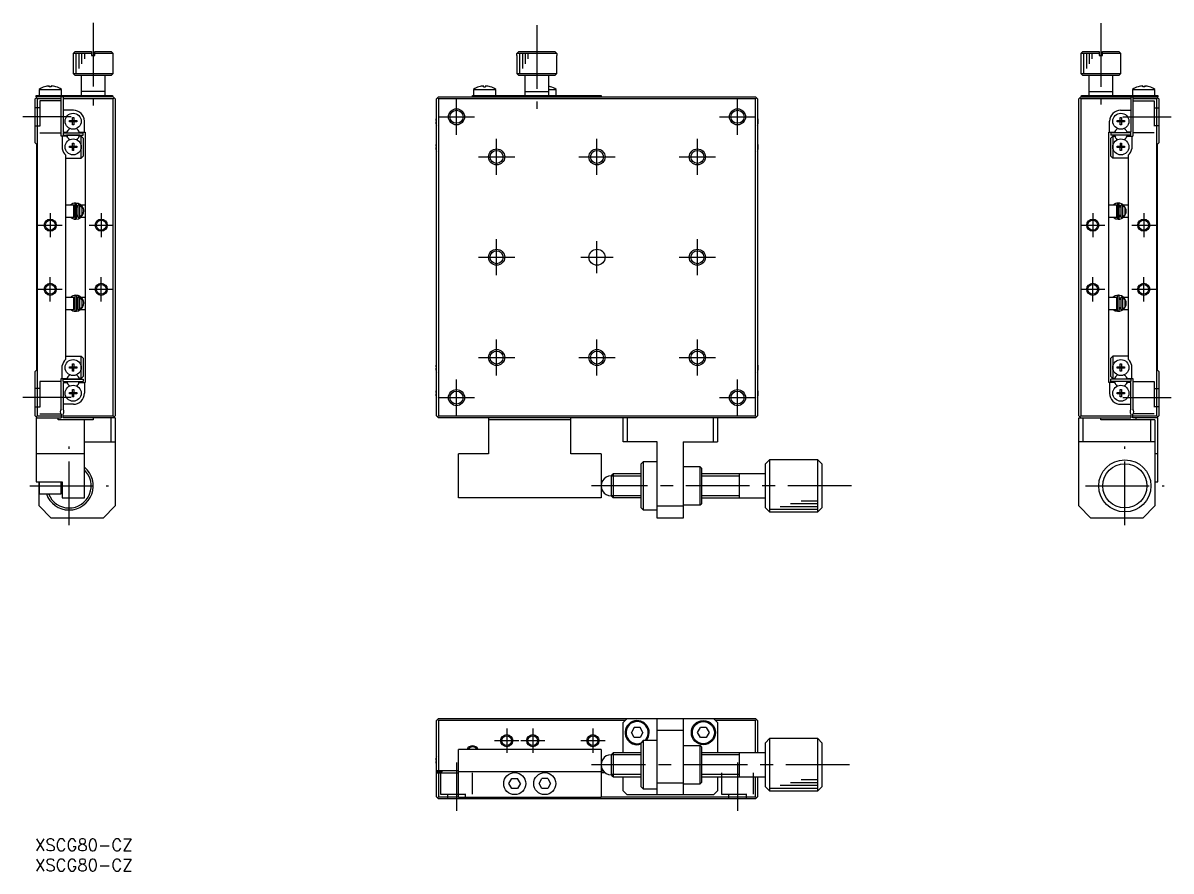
# Model space of a CAD drawing. Extents: x -3 to 283, y -8 to 203.
import ezdxf

# ---------------------------------------------------------------- set-up
doc = ezdxf.new("R2010")
doc.units = 0
doc.header["$LTSCALE"] = 0.5
doc.linetypes.add('CENTER', pattern=[50.8, 31.75, -6.35, 6.35, -6.35])
doc.linetypes.add('DASHED', pattern=[19.05, 12.7, -6.35])
for name, color, linetype in [('MSM_CENTER', 1, 'CENTER'), ('MSM_CONTINUOUS', 7, 'CONTINUOUS'), ('MSM_DASHED', 4, 'DASHED'), ('MSM_NARROW', 5, 'CONTINUOUS'), ('MSM_PART_NUMBER', 7, 'CONTINUOUS')]:
    doc.layers.add(name, color=color, linetype=linetype)
doc.styles.get("Standard").update_dxf_attribs({"font": 'txt.shx', "height": 3, "bigfont": 'bigfont.shx'})

# ---------------------------------------------------------------- blocks, each defined once
blk = doc.blocks.new('*U5')
at = {"layer": 'MSM_PART_NUMBER'}
blk.add_text('XSCG80-CZ', height=3, dxfattribs=at).set_placement((0, -3))
blk = doc.blocks.new('*U6')
at = {"layer": 'MSM_PART_NUMBER'}
blk.add_text('XSCG80-CZ', height=3, dxfattribs=at).set_placement((0, -8))

msp = doc.modelspace()

# ---------------------------------------------------------------- linework, layer by layer
at = {"layer": 'MSM_CENTER'}
for p, q in [((14.5, 203.4), (14.5, 182.86)), ((265.5, 203.35), (265.5, 183.07)), ((125, 202.83), (125, 181.95)), ((105, 175.5), (105, 184.5)), ((175, 175.5), (175, 184.5)), ((9.03, 180), (-3, 180)), ((100.5, 180), (109.5, 180)), ((170.5, 180), (179.5, 180)), ((270.97, 180), (283, 180)), ((115, 165.5), (115, 174.5)), ((140, 165.5), (140, 174.5)), ((165, 165.5), (165, 174.5)), ((110.5, 170), (119.5, 170)), ((135.5, 170), (144.5, 170)), ((160.5, 170), (169.5, 170)), ((3.8, 156), (3.8, 150)), ((16.5, 156), (16.5, 150)), ((263.5, 156), (263.5, 150)), ((276.2, 156), (276.2, 150)), ((0.8, 153), (6.8, 153)), ((13.5, 153), (19.5, 153)), ((260.5, 153), (266.5, 153)), ((273.2, 153), (279.2, 153)), ((115, 140.5), (115, 149.5)), ((140, 141), (140, 149)), ((165, 140.5), (165, 149.5)), ((110.5, 145), (119.5, 145)), ((136, 145), (144, 145)), ((160.5, 145), (169.5, 145)), ((3.8, 134), (3.8, 140)), ((16.5, 134), (16.5, 140)), ((263.5, 134), (263.5, 140)), ((276.2, 134), (276.2, 140)), ((0.8, 137), (6.8, 137)), ((13.5, 137), (19.5, 137)), ((260.5, 137), (266.5, 137)), ((273.2, 137), (279.2, 137)), ((115, 115.5), (115, 124.5)), ((140, 115.5), (140, 124.5)), ((165, 115.5), (165, 124.5)), ((110.5, 120), (119.5, 120)), ((135.5, 120), (144.5, 120)), ((160.5, 120), (169.5, 120)), ((105, 105.5), (105, 114.5)), ((175, 105.5), (175, 114.5)), ((9.03, 110), (-3, 110)), ((100.5, 110), (109.5, 110)), ((170.5, 110), (179.5, 110)), ((270.97, 110), (283, 110)), ((8.5, 78.2), (8.5, 97.8)), ((271.5, 78.2), (271.5, 97.8)), ((-1.3, 88), (18.3, 88)), ((203.41, 88), (138.6, 88)), ((261.7, 88), (281.3, 88)), ((117.5, 27.5), (117.5, 21.5)), ((124, 27.5), (124, 21.5)), ((139, 27.5), (139, 21.5)), ((114.5, 24.5), (120.5, 24.5)), ((121, 24.5), (127, 24.5)), ((136, 24.5), (142, 24.5)), ((105, 19.03), (105, 7)), ((202.91, 18.5), (138.6, 18.5)), ((175, 19.03), (175, 7))]:
    msp.add_line(p, q, dxfattribs=at)
at = {"layer": 'MSM_CONTINUOUS'}
for p, q in [((10, 196.3), (9.5, 195.8)), ((9.5, 195.8), (9.5, 190.8)), ((14.1, 195.8), (9.5, 195.8)), ((10, 196.3), (14.1, 196.3)), ((14.1, 196.3), (14.1, 195.3)), ((14.1, 195.3), (14.9, 195.3)), ((14.9, 196.3), (19, 196.3)), ((14.9, 195.3), (14.9, 196.3)), ((19.5, 195.8), (14.9, 195.8)), ((19.5, 195.8), (19, 196.3)), ((19.5, 190.8), (19.5, 195.8)), ((120, 195.3), (120, 190.8)), ((120, 195.3), (120.02, 195.3)), ((120.02, 195.8), (120.52, 196.3)), ((120.02, 195.3), (120.02, 195.8)), ((129.98, 195.8), (120.02, 195.8)), ((120.52, 196.3), (129.48, 196.3)), ((129.48, 196.3), (129.98, 195.8)), ((129.98, 195.8), (129.98, 195.3)), ((129.98, 195.3), (130, 195.3)), ((130, 190.8), (130, 195.3)), ((261, 196.3), (260.5, 195.8)), ((260.5, 195.8), (260.5, 190.8)), ((265.1, 195.8), (260.5, 195.8)), ((261, 196.3), (265.1, 196.3)), ((265.1, 196.3), (265.1, 195.3)), ((265.1, 195.3), (265.9, 195.3)), ((265.9, 196.3), (270, 196.3)), ((265.9, 195.3), (265.9, 196.3)), ((270.5, 195.8), (265.9, 195.8)), ((270.5, 195.8), (270, 196.3)), ((270.5, 190.8), (270.5, 195.8)), ((9.5, 190.8), (10, 190.3)), ((9.5, 190.8), (19.5, 190.8)), ((19, 190.3), (10, 190.3)), ((11.5, 190.3), (11.5, 185.3)), ((17.5, 185.3), (17.5, 190.3)), ((19, 190.3), (19.5, 190.8)), ((120, 190.8), (120.5, 190.3)), ((120, 190.8), (130, 190.8)), ((129.5, 190.3), (120.5, 190.3)), ((122, 190.3), (122, 185.3)), ((128, 185.3), (128, 190.3)), ((129.5, 190.3), (130, 190.8)), ((260.5, 190.8), (261, 190.3)), ((260.5, 190.8), (270.5, 190.8)), ((270, 190.3), (261, 190.3)), ((262.5, 190.3), (262.5, 185.3)), ((268.5, 185.3), (268.5, 190.3)), ((270, 190.3), (270.5, 190.8)), ((1, 186.84), (1, 185.3)), ((1, 186.84), (6.6, 186.84)), ((2.4, 187.49), (2.4, 187.5)), ((3.54, 187.49), (3.54, 187.69)), ((4.06, 187.49), (3.54, 187.49)), ((4.06, 187.69), (4.06, 187.49)), ((5.2, 187.5), (5.2, 187.49)), ((6.6, 185.3), (6.6, 186.84)), ((17.5, 186.3), (11.5, 186.3)), ((109.2, 186.84), (109.2, 185.3)), ((109.2, 186.84), (114.8, 186.84)), ((110.6, 187.49), (110.6, 187.5)), ((111.74, 187.49), (111.74, 187.69)), ((111.74, 187.49), (112.26, 187.49)), ((112.26, 187.69), (112.26, 187.49)), ((113.4, 187.5), (113.4, 187.49)), ((114.8, 185.3), (114.8, 186.84)), ((122, 186.3), (128, 186.3)), ((128, 186.84), (129.8, 186.84)), ((128.4, 187.5), (128.4, 187.49)), ((129.8, 185.3), (129.8, 186.84)), ((262.5, 186.3), (268.5, 186.3)), ((273.4, 186.84), (273.4, 185.3)), ((273.4, 186.84), (279, 186.84)), ((274.8, 187.49), (274.8, 187.5)), ((275.94, 187.49), (275.94, 187.69)), ((276.46, 187.49), (275.94, 187.49)), ((276.46, 187.69), (276.46, 187.49)), ((277.6, 187.5), (277.6, 187.49)), ((279, 185.3), (279, 186.84)), ((0.5, 185), (0, 184.5)), ((0, 173.5), (0, 184.5)), ((0.5, 184.5), (0.25, 184.75)), ((0.3, 185.3), (19.3, 185.3)), ((0.3, 185), (0.3, 185.3)), ((19.5, 185), (0.3, 185)), ((0.5, 184.5), (0.5, 105.5)), ((6.5, 184.5), (0.5, 184.5)), ((6.5, 175.2), (6.5, 185)), ((7, 185), (7, 176.2)), ((19.5, 184.5), (7, 184.5)), ((19.3, 185.3), (19.3, 185)), ((19.5, 185), (20, 184.5)), ((19.75, 184.75), (19.5, 184.5)), ((19.5, 105.5), (19.5, 184.5)), ((20, 184.5), (20, 105.5)), ((100.5, 185), (100, 184.5)), ((100, 105.5), (100, 184.5)), ((100.25, 184.75), (100.5, 184.5)), ((100.5, 185), (179.5, 185)), ((179.5, 184.5), (100.5, 184.5)), ((100.5, 184.5), (100.5, 105.5)), ((109, 185.3), (141, 185.3)), ((109, 185), (109, 185.3)), ((141, 185.3), (141, 185)), ((180, 184.5), (179.5, 185)), ((179.5, 184.5), (179.75, 184.75)), ((179.5, 105.5), (179.5, 184.5)), ((180, 184.5), (180, 105.5)), ((260, 184.5), (260.5, 185)), ((260, 105.5), (260, 184.5)), ((260.5, 184.5), (260.25, 184.75)), ((260.5, 185), (279.7, 185)), ((273, 184.5), (260.5, 184.5)), ((260.5, 184.5), (260.5, 105.5)), ((260.7, 185.3), (279.7, 185.3)), ((260.7, 185), (260.7, 185.3)), ((273, 185), (273, 176.2)), ((273.5, 185), (273.5, 175.2)), ((279.5, 184.5), (273.5, 184.5)), ((280, 184.5), (279.5, 185)), ((279.75, 184.75), (279.5, 184.5)), ((279.5, 105.5), (279.5, 184.5)), ((279.7, 185.3), (279.7, 185)), ((280, 184.5), (280, 173.5)), ((9.55, 181.65), (7, 181.65)), ((270.45, 181.65), (273, 181.65)), ((8.61, 179.08), (9.32, 179.08)), ((8.61, 178.72), (8.61, 179.08)), ((9.32, 178.72), (8.61, 178.72)), ((9.32, 179.08), (9.32, 179.79)), ((9.32, 179.79), (9.68, 179.79)), ((9.33, 179.07), (9.32, 179.08)), ((9.33, 178.73), (9.32, 178.72)), ((9.32, 178.01), (9.32, 178.72)), ((9.68, 178.01), (9.32, 178.01)), ((9.33, 179.07), (9.67, 179.07)), ((9.33, 178.73), (9.33, 179.07)), ((9.67, 178.73), (9.33, 178.73)), ((9.67, 179.07), (9.68, 179.08)), ((9.67, 179.07), (9.67, 178.73)), ((9.67, 178.73), (9.68, 178.72)), ((9.68, 179.79), (9.68, 179.08)), ((9.68, 179.08), (10.39, 179.08)), ((10.39, 178.72), (9.68, 178.72)), ((9.68, 178.72), (9.68, 178.01)), ((10.39, 179.08), (10.39, 178.72)), ((12.3, 176.2), (12.3, 178.9)), ((99.81, 179.08), (99.93, 179.08)), ((99.93, 178.72), (99.81, 178.72)), ((99.93, 179.79), (99.93, 179.79)), ((99.93, 179.08), (99.93, 178.72)), ((99.93, 178.01), (99.93, 178.01)), ((180.07, 179.79), (180.07, 179.79)), ((180.07, 179.08), (180.19, 179.08)), ((180.07, 179.08), (180.07, 178.72)), ((180.19, 178.72), (180.07, 178.72)), ((180.07, 178.01), (180.07, 178.01)), ((267.7, 176.2), (267.7, 178.9)), ((269.61, 179.08), (270.32, 179.08)), ((269.61, 178.72), (269.61, 179.08)), ((270.32, 178.72), (269.61, 178.72)), ((270.32, 179.08), (270.32, 179.79)), ((270.32, 179.79), (270.68, 179.79)), ((270.33, 179.07), (270.32, 179.08)), ((270.33, 178.73), (270.32, 178.72)), ((270.32, 178.01), (270.32, 178.72)), ((270.68, 178.01), (270.32, 178.01)), ((270.33, 178.73), (270.33, 179.07)), ((270.33, 179.07), (270.67, 179.07)), ((270.67, 178.73), (270.33, 178.73)), ((270.67, 179.07), (270.68, 179.08)), ((270.67, 179.07), (270.67, 178.73)), ((270.67, 178.73), (270.68, 178.72)), ((270.68, 179.79), (270.68, 179.08)), ((270.68, 179.08), (271.39, 179.08)), ((271.39, 178.72), (270.68, 178.72)), ((270.68, 178.72), (270.68, 178.01)), ((271.39, 179.08), (271.39, 178.72)), ((7.96, 175.2), (6.5, 175.2)), ((6.8, 175.2), (6.8, 171.98)), ((7, 176.2), (7.96, 176.2)), ((7, 176), (7, 175.4)), ((7, 176), (12, 176)), ((7, 175.4), (12, 175.4)), ((11.15, 175.4), (7.85, 175.4)), ((7.96, 176.2), (8.13, 176.49)), ((8.13, 174.91), (7.96, 175.2)), ((10.87, 176.49), (11.04, 176.2)), ((11.04, 175.2), (10.87, 174.91)), ((11.04, 176.2), (12.5, 176.2)), ((11.5, 175.2), (11.04, 175.2)), ((11.5, 175.2), (12, 174.7)), ((11.5, 169.7), (11.5, 175.2)), ((12, 175.4), (12, 176)), ((12, 174.7), (12, 170.2)), ((12.5, 176.2), (12.5, 113.8)), ((267.5, 113.8), (267.5, 176.2)), ((267.5, 176.2), (268.96, 176.2)), ((268, 176), (268, 175.4)), ((273, 176), (268, 176)), ((273, 175.4), (268, 175.4)), ((268, 174.7), (268.5, 175.2)), ((268, 170.2), (268, 174.7)), ((268.5, 175.2), (268.96, 175.2)), ((268.5, 175.2), (268.5, 169.7)), ((269.13, 176.49), (268.96, 176.2)), ((268.96, 175.2), (269.13, 174.91)), ((272.04, 176.2), (271.87, 176.49)), ((271.87, 174.91), (272.04, 175.2)), ((273, 176.2), (272.04, 176.2)), ((272.04, 175.2), (273.5, 175.2)), ((273, 175.4), (273, 176)), ((273.2, 175.2), (273.2, 171.98)), ((0, 173.5), (0.35, 173.15)), ((0.35, 173.15), (0.35, 116.85)), ((8.61, 172.68), (9.32, 172.68)), ((8.61, 172.32), (8.61, 172.68)), ((9.32, 172.32), (8.61, 172.32)), ((9.32, 172.68), (9.32, 173.39)), ((9.32, 173.39), (9.68, 173.39)), ((9.33, 172.67), (9.32, 172.68)), ((9.33, 172.33), (9.32, 172.32)), ((9.32, 171.61), (9.32, 172.32)), ((9.68, 171.61), (9.32, 171.61)), ((9.33, 172.67), (9.67, 172.67)), ((9.33, 172.33), (9.33, 172.67)), ((9.67, 172.33), (9.33, 172.33)), ((9.67, 172.67), (9.68, 172.68)), ((9.67, 172.67), (9.67, 172.33)), ((9.67, 172.33), (9.68, 172.32)), ((9.68, 173.39), (9.68, 172.68)), ((9.68, 172.68), (10.39, 172.68)), ((9.68, 171.61), (9.68, 172.32)), ((10.39, 172.32), (9.68, 172.32)), ((10.39, 172.68), (10.39, 172.32)), ((99.81, 172.68), (99.93, 172.68)), ((99.93, 172.32), (99.81, 172.32)), ((99.93, 173.39), (99.93, 173.39)), ((99.93, 172.68), (99.93, 172.32)), ((99.93, 171.61), (99.93, 171.61)), ((180.07, 173.39), (180.07, 173.39)), ((180.07, 172.68), (180.19, 172.68)), ((180.07, 172.68), (180.07, 172.32)), ((180.19, 172.32), (180.07, 172.32)), ((180.07, 171.61), (180.07, 171.61)), ((269.61, 172.68), (270.32, 172.68)), ((269.61, 172.32), (269.61, 172.68)), ((270.32, 172.32), (269.61, 172.32)), ((270.32, 173.39), (270.32, 172.68)), ((270.32, 173.39), (270.68, 173.39)), ((270.33, 172.67), (270.32, 172.68)), ((270.33, 172.33), (270.32, 172.32)), ((270.32, 171.61), (270.32, 172.32)), ((270.68, 171.61), (270.32, 171.61)), ((270.33, 172.33), (270.33, 172.67)), ((270.33, 172.67), (270.67, 172.67)), ((270.67, 172.33), (270.33, 172.33)), ((270.67, 172.67), (270.68, 172.68)), ((270.67, 172.67), (270.67, 172.33)), ((270.67, 172.33), (270.68, 172.32)), ((270.68, 173.39), (270.68, 172.68)), ((270.68, 172.68), (271.39, 172.68)), ((271.39, 172.32), (270.68, 172.32)), ((270.68, 172.32), (270.68, 171.61)), ((271.39, 172.68), (271.39, 172.32)), ((279.65, 173.15), (280, 173.5)), ((279.65, 116.85), (279.65, 173.15)), ((7.7, 119.58), (7.7, 170.42)), ((7.7, 169.7), (11.5, 169.7)), ((12, 170.2), (11.5, 169.7)), ((268.5, 169.7), (268, 170.2)), ((272.3, 169.7), (268.5, 169.7)), ((272.3, 170.42), (272.3, 119.58)), ((9.7, 158), (7.7, 158)), ((9.7, 157.97), (9.92, 158.02)), ((9.7, 155), (9.7, 158)), ((9.92, 157.5), (9.7, 157.5)), ((9.92, 158.26), (9.92, 154.71)), ((10.87, 158.35), (10.17, 158.48)), ((10.4, 158.34), (10.36, 158.32)), ((10.36, 158.32), (10.36, 158.32)), ((10.37, 154.71), (10.37, 158.26)), ((10.37, 157.7), (10.38, 157.71)), ((10.37, 157.68), (10.37, 157.7)), ((10.37, 157.67), (10.37, 157.68)), ((10.37, 157.66), (10.37, 157.67)), ((10.7, 157.5), (10.37, 157.5)), ((10.38, 157.74), (10.39, 157.75)), ((10.38, 157.72), (10.38, 157.74)), ((10.38, 157.71), (10.38, 157.72)), ((10.39, 157.76), (10.4, 157.77)), ((10.39, 157.75), (10.39, 157.76)), ((10.43, 158.35), (10.4, 158.34)), ((10.4, 157.79), (10.41, 157.8)), ((10.4, 157.77), (10.4, 157.79)), ((10.41, 157.8), (10.42, 157.81)), ((10.42, 157.82), (10.43, 157.83)), ((10.42, 157.81), (10.42, 157.82)), ((10.46, 158.36), (10.43, 158.35)), ((10.43, 157.83), (10.44, 157.84)), ((10.44, 157.84), (10.45, 157.85)), ((10.45, 157.85), (10.46, 157.86)), ((10.5, 158.37), (10.46, 158.36)), ((10.46, 157.86), (10.47, 157.87)), ((10.47, 157.87), (10.48, 157.88)), ((10.48, 157.88), (10.49, 157.89)), ((10.49, 157.89), (10.5, 157.89)), ((10.53, 158.37), (10.5, 158.37)), ((10.5, 157.89), (10.51, 157.9)), ((10.5, 157.89), (10.5, 157.5)), ((10.51, 157.9), (10.53, 157.91)), ((10.57, 158.38), (10.53, 158.37)), ((10.53, 157.91), (10.54, 157.91)), ((10.54, 157.91), (10.55, 157.92)), ((10.55, 157.92), (10.56, 157.92)), ((10.56, 157.92), (10.58, 157.92)), ((10.6, 158.38), (10.57, 158.38)), ((10.58, 157.92), (10.59, 157.93)), ((10.59, 157.93), (10.6, 157.93)), ((10.64, 158.38), (10.6, 158.38)), ((10.6, 157.93), (10.62, 157.93)), ((10.62, 157.93), (10.63, 157.93)), ((10.63, 157.93), (10.65, 157.93)), ((10.68, 158.38), (10.64, 158.38)), ((10.65, 157.93), (10.66, 157.93)), ((10.66, 157.93), (10.67, 157.93)), ((10.67, 157.93), (10.69, 157.93)), ((10.71, 158.38), (10.68, 158.38)), ((10.69, 157.93), (10.7, 157.92)), ((10.7, 158), (10.7, 155)), ((11.2, 158), (10.7, 158)), ((10.7, 157.92), (10.7, 157.92)), ((10.75, 158.37), (10.71, 158.38)), ((10.78, 158.37), (10.75, 158.37)), ((10.82, 158.36), (10.78, 158.37)), ((10.81, 158.01), (10.82, 158.03)), ((10.81, 158), (10.81, 158.01)), ((10.85, 158.35), (10.82, 158.36)), ((10.85, 158.06), (10.82, 158)), ((10.82, 158.03), (10.83, 158.04)), ((10.83, 158.04), (10.84, 158.06)), ((10.84, 158.08), (10.85, 158.09)), ((10.84, 158.06), (10.84, 158.08)), ((10.89, 158.34), (10.85, 158.35)), ((10.93, 158.32), (10.85, 158.06)), ((10.85, 158.09), (10.86, 158.11)), ((10.86, 158.13), (10.87, 158.14)), ((10.86, 158.11), (10.86, 158.13)), ((10.87, 158.14), (10.88, 158.16)), ((10.88, 158.18), (10.89, 158.19)), ((10.88, 158.16), (10.88, 158.18)), ((10.92, 158.33), (10.89, 158.34)), ((10.89, 158.19), (10.9, 158.21)), ((10.9, 158.24), (10.91, 158.25)), ((10.9, 158.22), (10.9, 158.24)), ((10.9, 158.21), (10.9, 158.22)), ((10.93, 158.32), (10.91, 158.33)), ((10.91, 158.27), (10.92, 158.28)), ((10.91, 158.26), (10.91, 158.27)), ((10.91, 158.25), (10.91, 158.26)), ((10.92, 158.32), (10.92, 158.33)), ((10.92, 158.33), (10.92, 158.33)), ((10.92, 158.31), (10.92, 158.32)), ((10.92, 158.32), (10.92, 158.32)), ((10.92, 158.3), (10.92, 158.31)), ((10.92, 158.29), (10.92, 158.3)), ((10.92, 158.28), (10.92, 158.29)), ((10.96, 158.31), (10.93, 158.32)), ((11.2, 155), (11.2, 158)), ((11.2, 157.95), (11.7, 157.42)), ((12.5, 158), (11.44, 158)), ((11.7, 157.42), (11.7, 155.58)), ((269.5, 158), (267.5, 158)), ((269.08, 158.32), (269.05, 158.31)), ((269.13, 158.34), (269.08, 158.33)), ((269.08, 158.33), (269.08, 158.33)), ((269.09, 158.33), (269.08, 158.33)), ((269.08, 158.33), (269.08, 158.33)), ((269.14, 158.35), (269.13, 158.34)), ((269.13, 158.34), (269.13, 158.34)), ((269.13, 158.34), (269.13, 158.34)), ((269.13, 158.34), (269.13, 158.34)), ((269.14, 158.35), (269.14, 158.35)), ((269.14, 158.35), (269.14, 158.35)), ((269.14, 158.35), (269.14, 158.35)), ((269.14, 158.35), (269.14, 158.35)), ((269.5, 157.99), (269.63, 158.02)), ((269.5, 155), (269.5, 158)), ((269.5, 157.89), (269.63, 157.66)), ((269.63, 157.5), (269.5, 157.5)), ((269.63, 158.26), (269.63, 154.71)), ((270.08, 154.71), (270.08, 158.26)), ((270.5, 157.5), (270.08, 157.5)), ((270.3, 157.97), (270.3, 157.5)), ((270.5, 158), (270.5, 155)), ((271, 158), (270.5, 158)), ((271, 155), (271, 158)), ((271, 157.95), (271.5, 157.42)), ((272.3, 158), (271.15, 158)), ((271.15, 158), (271.15, 158)), ((271.5, 157.42), (271.5, 155.58)), ((7.7, 155), (9.7, 155)), ((9.7, 155), (9.68, 155)), ((9.7, 155.5), (9.92, 155.5)), ((9.92, 154.95), (9.7, 155)), ((10.37, 155.5), (10.7, 155.5)), ((10.37, 155.3), (10.37, 155.31)), ((10.37, 155.29), (10.37, 155.3)), ((10.37, 155.27), (10.37, 155.29)), ((10.37, 155.26), (10.37, 155.27)), ((10.38, 155.25), (10.37, 155.26)), ((10.7, 155.03), (10.37, 154.95)), ((10.38, 155.23), (10.38, 155.25)), ((10.38, 155.22), (10.38, 155.23)), ((10.39, 155.21), (10.38, 155.22)), ((10.39, 155.2), (10.39, 155.21)), ((10.4, 155.18), (10.39, 155.2)), ((10.4, 155.17), (10.4, 155.18)), ((10.41, 155.16), (10.4, 155.17)), ((10.42, 155.15), (10.41, 155.16)), ((10.43, 155.14), (10.42, 155.15)), ((10.43, 155.13), (10.43, 155.14)), ((10.44, 155.12), (10.43, 155.13)), ((10.45, 155.11), (10.44, 155.12)), ((10.46, 155.1), (10.45, 155.11)), ((10.47, 155.09), (10.46, 155.1)), ((10.48, 155.08), (10.47, 155.09)), ((10.5, 155.07), (10.48, 155.08)), ((10.5, 155.5), (10.5, 155.07)), ((10.51, 155.07), (10.5, 155.07)), ((10.52, 155.06), (10.51, 155.07)), ((10.53, 155.05), (10.52, 155.06)), ((10.54, 155.05), (10.53, 155.05)), ((10.56, 155.04), (10.54, 155.05)), ((10.57, 155.04), (10.56, 155.04)), ((10.58, 155.04), (10.57, 155.04)), ((10.6, 155.03), (10.58, 155.04)), ((10.61, 155.03), (10.6, 155.03)), ((10.62, 155.03), (10.61, 155.03)), ((10.64, 155.03), (10.62, 155.03)), ((10.65, 155.03), (10.64, 155.03)), ((10.66, 155.03), (10.65, 155.03)), ((10.68, 155.03), (10.66, 155.03)), ((10.69, 155.03), (10.68, 155.03)), ((10.7, 155.04), (10.69, 155.03)), ((10.7, 155), (11.2, 155)), ((10.86, 154.61), (10.92, 154.64)), ((10.92, 154.64), (10.95, 154.65)), ((11.7, 155.58), (11.2, 155.05)), ((11.49, 155), (12.5, 155)), ((267.5, 155), (269.5, 155)), ((268.51, 155), (269.08, 154.64)), ((269.04, 154.65), (269.83, 154.48)), ((269.07, 154.64), (269.2, 155)), ((269.08, 154.68), (269.09, 154.7)), ((269.08, 154.67), (269.08, 154.68)), ((269.08, 154.66), (269.08, 154.67)), ((269.08, 154.65), (269.08, 154.66)), ((269.08, 154.64), (269.08, 154.65)), ((269.08, 154.65), (269.08, 154.65)), ((269.08, 154.64), (269.11, 154.62)), ((269.08, 154.64), (269.08, 154.64)), ((269.08, 154.64), (269.08, 154.64)), ((269.08, 154.64), (269.08, 154.64)), ((269.09, 154.72), (269.1, 154.74)), ((269.09, 154.71), (269.09, 154.72)), ((269.09, 154.7), (269.09, 154.71)), ((269.1, 154.75), (269.11, 154.77)), ((269.1, 154.74), (269.1, 154.75)), ((269.11, 154.77), (269.12, 154.79)), ((269.11, 154.62), (269.15, 154.61)), ((269.12, 154.81), (269.13, 154.82)), ((269.12, 154.79), (269.12, 154.81)), ((269.13, 154.82), (269.14, 154.84)), ((269.14, 154.86), (269.15, 154.88)), ((269.14, 154.84), (269.14, 154.86)), ((269.15, 154.88), (269.16, 154.89)), ((269.15, 154.61), (269.18, 154.6)), ((269.16, 154.89), (269.17, 154.91)), ((269.17, 154.91), (269.18, 154.93)), ((269.18, 154.94), (269.19, 154.96)), ((269.18, 154.93), (269.18, 154.94)), ((269.18, 154.6), (269.22, 154.59)), ((269.19, 154.96), (269.2, 154.97)), ((269.2, 154.97), (269.21, 154.99)), ((269.21, 154.99), (269.21, 155)), ((269.22, 154.59), (269.25, 154.59)), ((269.25, 154.59), (269.29, 154.58)), ((269.29, 154.58), (269.32, 154.58)), ((269.32, 154.58), (269.36, 154.58)), ((269.36, 154.58), (269.4, 154.58)), ((269.4, 154.58), (269.43, 154.58)), ((269.43, 154.58), (269.47, 154.59)), ((269.47, 154.59), (269.5, 154.59)), ((269.5, 155.5), (269.63, 155.5)), ((269.63, 155.31), (269.5, 155.07)), ((269.5, 154.59), (269.54, 154.6)), ((269.54, 154.6), (269.57, 154.61)), ((269.57, 154.61), (269.6, 154.62)), ((269.6, 154.62), (269.64, 154.64)), ((269.64, 154.64), (269.64, 154.64)), ((270.08, 155.5), (270.5, 155.5)), ((270.5, 155.07), (270.08, 154.95)), ((270.3, 155.5), (270.3, 155)), ((270.3, 155), (270.31, 155)), ((270.31, 155), (270.31, 155)), ((270.31, 155), (270.31, 155)), ((270.5, 155), (271, 155)), ((271.5, 155.58), (271, 155.05)), ((271.2, 155), (271.2, 155)), ((271.2, 155), (272.3, 155)), ((9.7, 135), (7.7, 135)), ((9.7, 135), (9.93, 135.05)), ((9.7, 132), (9.7, 135)), ((9.93, 134.5), (9.7, 134.5)), ((9.93, 135.29), (9.93, 131.74)), ((10.87, 135.38), (10.18, 135.52)), ((10.4, 135.38), (10.37, 135.36)), ((10.37, 135.36), (10.37, 135.36)), ((10.38, 131.74), (10.38, 135.29)), ((10.38, 134.75), (10.39, 134.76)), ((10.38, 134.73), (10.38, 134.75)), ((10.38, 134.72), (10.38, 134.73)), ((10.38, 134.71), (10.38, 134.72)), ((10.38, 134.69), (10.38, 134.71)), ((10.7, 134.5), (10.38, 134.5)), ((10.39, 134.77), (10.4, 134.79)), ((10.39, 134.76), (10.39, 134.77)), ((10.44, 135.39), (10.4, 135.38)), ((10.4, 134.8), (10.41, 134.81)), ((10.4, 134.79), (10.4, 134.8)), ((10.41, 134.82), (10.42, 134.83)), ((10.41, 134.81), (10.41, 134.82)), ((10.42, 134.83), (10.43, 134.85)), ((10.43, 134.86), (10.44, 134.87)), ((10.43, 134.85), (10.43, 134.86)), ((10.47, 135.4), (10.44, 135.39)), ((10.44, 134.87), (10.45, 134.88)), ((10.45, 134.88), (10.46, 134.89)), ((10.46, 134.89), (10.47, 134.9)), ((10.51, 135.4), (10.47, 135.4)), ((10.47, 134.9), (10.48, 134.91)), ((10.48, 134.91), (10.49, 134.91)), ((10.49, 134.91), (10.5, 134.92)), ((10.5, 134.92), (10.51, 134.93)), ((10.5, 134.92), (10.5, 134.5)), ((10.54, 135.41), (10.51, 135.4)), ((10.51, 134.93), (10.52, 134.94)), ((10.52, 134.94), (10.54, 134.94)), ((10.58, 135.42), (10.54, 135.41)), ((10.54, 134.94), (10.55, 134.95)), ((10.55, 134.95), (10.56, 134.95)), ((10.56, 134.95), (10.57, 134.96)), ((10.57, 134.96), (10.59, 134.96)), ((10.61, 135.42), (10.58, 135.42)), ((10.59, 134.96), (10.6, 134.96)), ((10.6, 134.96), (10.61, 134.97)), ((10.65, 135.42), (10.61, 135.42)), ((10.61, 134.97), (10.63, 134.97)), ((10.63, 134.97), (10.64, 134.97)), ((10.64, 134.97), (10.65, 134.97)), ((10.69, 135.42), (10.65, 135.42)), ((10.65, 134.97), (10.67, 134.97)), ((10.67, 134.97), (10.68, 134.97)), ((10.68, 134.97), (10.7, 134.97)), ((10.72, 135.42), (10.69, 135.42)), ((10.7, 135), (10.7, 132)), ((11.2, 135), (10.7, 135)), ((10.7, 134.97), (10.7, 134.96)), ((10.76, 135.41), (10.72, 135.42)), ((10.79, 135.4), (10.76, 135.41)), ((10.83, 135.4), (10.79, 135.4)), ((10.8, 135.01), (10.81, 135.02)), ((10.8, 135), (10.8, 135.01)), ((10.86, 135.1), (10.81, 135)), ((10.81, 135.02), (10.82, 135.04)), ((10.82, 135.05), (10.83, 135.06)), ((10.82, 135.04), (10.82, 135.05)), ((10.86, 135.39), (10.83, 135.4)), ((10.83, 135.06), (10.84, 135.08)), ((10.84, 135.09), (10.85, 135.11)), ((10.84, 135.08), (10.84, 135.09)), ((10.85, 135.11), (10.86, 135.12)), ((10.89, 135.38), (10.86, 135.39)), ((10.94, 135.36), (10.86, 135.1)), ((10.86, 135.14), (10.87, 135.16)), ((10.86, 135.12), (10.86, 135.14)), ((10.87, 135.16), (10.88, 135.17)), ((10.88, 135.19), (10.89, 135.2)), ((10.88, 135.17), (10.88, 135.19)), ((10.93, 135.36), (10.89, 135.38)), ((10.89, 135.2), (10.9, 135.22)), ((10.9, 135.24), (10.91, 135.25)), ((10.9, 135.22), (10.9, 135.24)), ((10.91, 135.28), (10.92, 135.29)), ((10.91, 135.26), (10.91, 135.28)), ((10.91, 135.25), (10.91, 135.26)), ((10.92, 135.31), (10.93, 135.32)), ((10.92, 135.3), (10.92, 135.31)), ((10.92, 135.29), (10.92, 135.3)), ((10.93, 135.36), (10.93, 135.36)), ((10.93, 135.36), (10.93, 135.36)), ((10.97, 135.34), (10.93, 135.36)), ((10.93, 135.35), (10.93, 135.36)), ((10.93, 135.34), (10.93, 135.35)), ((10.93, 135.35), (10.93, 135.35)), ((10.93, 135.33), (10.93, 135.34)), ((10.93, 135.32), (10.93, 135.33)), ((11.2, 132), (11.2, 135)), ((11.2, 134.95), (11.7, 134.42)), ((12.5, 135), (11.5, 135)), ((269.5, 135), (267.5, 135)), ((269.07, 135.36), (269.04, 135.35)), ((269.12, 135.38), (269.07, 135.36)), ((269.07, 135.36), (269.07, 135.36)), ((269.08, 135.36), (269.07, 135.36)), ((269.07, 135.36), (269.08, 135.36)), ((269.13, 135.38), (269.12, 135.38)), ((269.12, 135.38), (269.12, 135.38)), ((269.12, 135.38), (269.12, 135.38)), ((269.13, 135.39), (269.13, 135.38)), ((269.13, 135.38), (269.13, 135.38)), ((269.13, 135.38), (269.13, 135.38)), ((269.13, 135.38), (269.13, 135.38)), ((269.13, 135.38), (269.13, 135.38)), ((269.39, 135), (269.5, 135.03)), ((269.5, 135.03), (269.62, 135.05)), ((269.5, 132), (269.5, 135)), ((269.5, 134.92), (269.62, 134.69)), ((269.62, 134.5), (269.5, 134.5)), ((269.62, 135.29), (269.62, 131.74)), ((270.07, 131.74), (270.07, 135.29)), ((270.5, 134.5), (270.07, 134.5)), ((270.3, 135), (270.3, 134.5)), ((270.5, 135), (270.5, 132)), ((271, 135), (270.5, 135)), ((271, 132), (271, 135)), ((271, 134.95), (271.5, 134.42)), ((272.3, 135), (271.19, 135)), ((271.19, 135), (271.19, 135)), ((7.7, 132), (9.7, 132)), ((9.7, 132.5), (9.93, 132.5)), ((9.93, 131.98), (9.7, 132.04)), ((10.38, 132.5), (10.7, 132.5)), ((10.38, 132.33), (10.38, 132.34)), ((10.38, 132.34), (10.38, 132.34)), ((10.38, 132.31), (10.38, 132.33)), ((10.38, 132.3), (10.38, 132.31)), ((10.39, 132.29), (10.38, 132.3)), ((10.7, 132.07), (10.38, 131.98)), ((10.39, 132.27), (10.39, 132.29)), ((10.39, 132.26), (10.39, 132.27)), ((10.4, 132.25), (10.39, 132.26)), ((10.4, 132.23), (10.4, 132.25)), ((10.41, 132.22), (10.4, 132.23)), ((10.41, 132.21), (10.41, 132.22)), ((10.42, 132.2), (10.41, 132.21)), ((10.43, 132.19), (10.42, 132.2)), ((10.44, 132.18), (10.43, 132.19)), ((10.44, 132.16), (10.44, 132.18)), ((10.45, 132.15), (10.44, 132.16)), ((10.46, 132.15), (10.45, 132.15)), ((10.47, 132.14), (10.46, 132.15)), ((10.48, 132.13), (10.47, 132.14)), ((10.49, 132.12), (10.48, 132.13)), ((10.5, 132.11), (10.49, 132.12)), ((10.5, 132.5), (10.5, 132.11)), ((10.52, 132.1), (10.5, 132.11)), ((10.53, 132.1), (10.52, 132.1)), ((10.54, 132.09), (10.53, 132.1)), ((10.55, 132.09), (10.54, 132.09)), ((10.57, 132.08), (10.55, 132.09)), ((10.58, 132.08), (10.57, 132.08)), ((10.59, 132.07), (10.58, 132.08)), ((10.61, 132.07), (10.59, 132.07)), ((10.62, 132.07), (10.61, 132.07)), ((10.63, 132.07), (10.62, 132.07)), ((10.65, 132.07), (10.63, 132.07)), ((10.66, 132.07), (10.65, 132.07)), ((10.67, 132.07), (10.66, 132.07)), ((10.69, 132.07), (10.67, 132.07)), ((10.7, 132.07), (10.69, 132.07)), ((10.7, 132), (11.2, 132)), ((10.87, 131.65), (10.93, 131.67)), ((10.93, 131.67), (10.96, 131.69)), ((10.93, 131.68), (10.94, 131.68)), ((11.7, 132.58), (11.2, 132.05)), ((11.45, 132), (12.5, 132)), ((11.7, 134.42), (11.7, 132.58)), ((267.5, 132), (269.5, 132)), ((268.55, 132), (269.07, 131.67)), ((269.03, 131.69), (269.07, 131.68)), ((269.06, 131.68), (269.17, 132)), ((269.07, 131.71), (269.08, 131.72)), ((269.07, 131.7), (269.07, 131.71)), ((269.07, 131.69), (269.07, 131.7)), ((269.07, 131.7), (269.07, 131.7)), ((269.07, 131.68), (269.07, 131.69)), ((269.07, 131.68), (269.82, 131.52)), ((269.07, 131.67), (269.07, 131.68)), ((269.07, 131.68), (269.07, 131.68)), ((269.07, 131.68), (269.07, 131.68)), ((269.07, 131.67), (269.11, 131.66)), ((269.07, 131.67), (269.07, 131.67)), ((269.08, 131.76), (269.09, 131.77)), ((269.08, 131.75), (269.08, 131.76)), ((269.08, 131.73), (269.08, 131.75)), ((269.08, 131.72), (269.08, 131.73)), ((269.09, 131.79), (269.1, 131.8)), ((269.09, 131.77), (269.09, 131.79)), ((269.1, 131.81), (269.11, 131.83)), ((269.1, 131.8), (269.1, 131.81)), ((269.11, 131.83), (269.12, 131.85)), ((269.11, 131.66), (269.14, 131.65)), ((269.12, 131.86), (269.13, 131.88)), ((269.12, 131.85), (269.12, 131.86)), ((269.13, 131.89), (269.14, 131.91)), ((269.13, 131.88), (269.13, 131.89)), ((269.14, 131.91), (269.15, 131.93)), ((269.14, 131.65), (269.17, 131.64)), ((269.15, 131.93), (269.16, 131.94)), ((269.16, 131.96), (269.17, 131.97)), ((269.16, 131.94), (269.16, 131.96)), ((269.17, 131.97), (269.18, 131.99)), ((269.17, 131.64), (269.21, 131.63)), ((269.18, 131.99), (269.18, 132)), ((269.21, 131.63), (269.24, 131.63)), ((269.24, 131.63), (269.28, 131.62)), ((269.28, 131.62), (269.31, 131.62)), ((269.31, 131.62), (269.35, 131.62)), ((269.35, 131.62), (269.39, 131.62)), ((269.39, 131.62), (269.42, 131.62)), ((269.42, 131.62), (269.46, 131.63)), ((269.46, 131.63), (269.49, 131.63)), ((269.49, 131.63), (269.53, 131.64)), ((269.5, 132.5), (269.62, 132.5)), ((269.62, 132.34), (269.5, 132.11)), ((269.53, 131.64), (269.56, 131.65)), ((269.56, 131.65), (269.6, 131.66)), ((269.6, 131.66), (269.63, 131.67)), ((269.63, 131.67), (269.63, 131.68)), ((270.07, 132.5), (270.5, 132.5)), ((270.5, 132.11), (270.07, 131.98)), ((270.3, 132.5), (270.3, 132.04)), ((270.5, 132), (271, 132)), ((271.5, 132.58), (271, 132.05)), ((271.15, 132), (272.3, 132)), ((271.5, 134.42), (271.5, 132.58)), ((7.7, 120.3), (11.5, 120.3)), ((11.5, 120.3), (12, 119.8)), ((11.5, 114.8), (11.5, 120.3)), ((268, 119.8), (268.5, 120.3)), ((272.3, 120.3), (268.5, 120.3)), ((268.5, 120.3), (268.5, 114.8)), ((6.8, 114.8), (6.8, 118.02)), ((8.61, 117.68), (9.32, 117.68)), ((8.61, 117.32), (8.61, 117.68)), ((9.32, 117.32), (8.61, 117.32)), ((9.32, 117.68), (9.32, 118.39)), ((9.32, 118.39), (9.68, 118.39)), ((9.33, 117.67), (9.32, 117.68)), ((9.33, 117.33), (9.32, 117.32)), ((9.32, 116.61), (9.32, 117.32)), ((9.33, 117.67), (9.67, 117.67)), ((9.33, 117.33), (9.33, 117.67)), ((9.67, 117.33), (9.33, 117.33)), ((9.67, 117.67), (9.68, 117.68)), ((9.67, 117.67), (9.67, 117.33)), ((9.67, 117.33), (9.68, 117.32)), ((9.68, 118.39), (9.68, 117.68)), ((9.68, 117.68), (10.39, 117.68)), ((9.68, 116.61), (9.68, 117.32)), ((10.39, 117.32), (9.68, 117.32)), ((10.39, 117.68), (10.39, 117.32)), ((12, 119.8), (12, 115.3)), ((99.81, 117.68), (99.93, 117.68)), ((99.93, 117.32), (99.81, 117.32)), ((99.93, 118.39), (99.93, 118.39)), ((99.93, 117.68), (99.93, 117.32)), ((180.07, 118.39), (180.07, 118.39)), ((180.07, 117.68), (180.19, 117.68)), ((180.07, 117.68), (180.07, 117.32)), ((180.19, 117.32), (180.07, 117.32)), ((268, 115.3), (268, 119.8)), ((269.61, 117.68), (270.32, 117.68)), ((269.61, 117.32), (269.61, 117.68)), ((270.32, 117.32), (269.61, 117.32)), ((270.32, 117.68), (270.32, 118.39)), ((270.32, 118.39), (270.68, 118.39)), ((270.33, 117.67), (270.32, 117.68)), ((270.33, 117.33), (270.32, 117.32)), ((270.32, 116.61), (270.32, 117.32)), ((270.33, 117.33), (270.33, 117.67)), ((270.33, 117.67), (270.67, 117.67)), ((270.67, 117.33), (270.33, 117.33)), ((270.67, 117.67), (270.68, 117.68)), ((270.67, 117.67), (270.67, 117.33)), ((270.67, 117.33), (270.68, 117.32)), ((270.68, 118.39), (270.68, 117.68)), ((270.68, 117.68), (271.39, 117.68)), ((271.39, 117.32), (270.68, 117.32)), ((270.68, 117.32), (270.68, 116.61)), ((271.39, 117.68), (271.39, 117.32)), ((273.2, 114.8), (273.2, 118.02)), ((0.35, 116.85), (0, 116.5)), ((0, 105.5), (0, 116.5)), ((6.5, 107.16), (6.5, 114.8)), ((6.5, 114.8), (7.96, 114.8)), ((7, 114), (7, 114.6)), ((7, 114.6), (12, 114.6)), ((11.15, 114.6), (7.85, 114.6)), ((8.13, 115.09), (7.96, 114.8)), ((9.68, 116.61), (9.32, 116.61)), ((11.04, 114.8), (10.87, 115.09)), ((11.5, 114.8), (11.04, 114.8)), ((12, 115.3), (11.5, 114.8)), ((12, 114.6), (12, 114)), ((99.93, 116.61), (99.93, 116.61)), ((180.07, 116.61), (180.07, 116.61)), ((268.5, 114.8), (268, 115.3)), ((273, 114.6), (268, 114.6)), ((268, 114), (268, 114.6)), ((268.5, 114.8), (268.96, 114.8)), ((268.96, 114.8), (269.13, 115.09)), ((270.68, 116.61), (270.32, 116.61)), ((271.87, 115.09), (272.04, 114.8)), ((272.04, 114.8), (273.5, 114.8)), ((273, 114.6), (273, 114)), ((273.5, 114.8), (273.5, 107.16)), ((280, 116.5), (279.65, 116.85)), ((280, 116.5), (280, 105.5)), ((7, 114), (12, 114)), ((7, 113.8), (7.96, 113.8)), ((7, 113.8), (7, 107.1)), ((7.96, 113.8), (8.13, 113.51)), ((9.32, 111.28), (9.32, 111.99)), ((9.32, 111.99), (9.68, 111.99)), ((9.68, 111.99), (9.68, 111.28)), ((10.87, 113.51), (11.04, 113.8)), ((11.04, 113.8), (12.5, 113.8)), ((12.3, 113.8), (12.3, 111.1)), ((99.93, 111.99), (99.93, 111.99)), ((180.07, 111.99), (180.07, 111.99)), ((268.96, 113.8), (267.5, 113.8)), ((267.7, 113.8), (267.7, 111.1)), ((273, 114), (268, 114)), ((269.13, 113.51), (268.96, 113.8)), ((270.32, 111.28), (270.32, 111.99)), ((270.32, 111.99), (270.68, 111.99)), ((270.68, 111.99), (270.68, 111.28)), ((272.04, 113.8), (271.87, 113.51)), ((273, 113.8), (272.04, 113.8)), ((273, 107.1), (273, 113.8)), ((8.61, 111.28), (9.32, 111.28)), ((8.61, 110.92), (8.61, 111.28)), ((9.32, 110.92), (8.61, 110.92)), ((9.33, 111.27), (9.32, 111.28)), ((9.33, 110.93), (9.32, 110.92)), ((9.32, 110.21), (9.32, 110.92)), ((9.68, 110.21), (9.32, 110.21)), ((9.33, 111.27), (9.67, 111.27)), ((9.33, 110.93), (9.33, 111.27)), ((9.67, 110.93), (9.33, 110.93)), ((9.67, 111.27), (9.68, 111.28)), ((9.67, 111.27), (9.67, 110.93)), ((9.67, 110.93), (9.68, 110.92)), ((9.68, 111.28), (10.39, 111.28)), ((9.68, 110.21), (9.68, 110.92)), ((10.39, 110.92), (9.68, 110.92)), ((10.39, 111.28), (10.39, 110.92)), ((99.81, 111.28), (99.93, 111.28)), ((99.93, 110.92), (99.81, 110.92)), ((99.93, 111.28), (99.93, 110.92)), ((99.93, 110.21), (99.93, 110.21)), ((180.07, 111.28), (180.19, 111.28)), ((180.07, 111.28), (180.07, 110.92)), ((180.19, 110.92), (180.07, 110.92)), ((180.07, 110.21), (180.07, 110.21)), ((269.61, 111.28), (270.32, 111.28)), ((269.61, 110.92), (269.61, 111.28)), ((270.32, 110.92), (269.61, 110.92)), ((270.33, 111.27), (270.32, 111.28)), ((270.33, 110.93), (270.32, 110.92)), ((270.32, 110.21), (270.32, 110.92)), ((270.68, 110.21), (270.32, 110.21)), ((270.33, 110.93), (270.33, 111.27)), ((270.33, 111.27), (270.67, 111.27)), ((270.67, 110.93), (270.33, 110.93)), ((270.67, 111.27), (270.68, 111.28)), ((270.67, 111.27), (270.67, 110.93)), ((270.67, 110.93), (270.68, 110.92)), ((270.68, 111.28), (271.39, 111.28)), ((271.39, 110.92), (270.68, 110.92)), ((270.68, 110.92), (270.68, 110.21)), ((271.39, 111.28), (271.39, 110.92)), ((6.5, 105.84), (6.5, 105)), ((9.55, 108.35), (7, 108.35)), ((7, 105), (7, 105.9)), ((270.45, 108.35), (273, 108.35)), ((273, 105.9), (273, 105)), ((273.5, 105), (273.5, 105.84)), ((0, 105.5), (0.5, 105)), ((0.25, 105.25), (0.5, 105.5)), ((0.3, 105), (6.5, 105)), ((0.3, 105), (0.3, 89)), ((0.5, 105.5), (6.5, 105.5)), ((5.8, 104.5), (5.8, 105)), ((14.5, 104.5), (5.8, 104.5)), ((7, 105.5), (19.5, 105.5)), ((20, 105), (7, 105)), ((12.3, 85), (12.3, 104.5)), ((14.5, 105), (14.5, 104.5)), ((19, 99), (19, 105)), ((20, 105.5), (19.5, 105)), ((19.5, 105.5), (19.75, 105.25)), ((20, 105), (20, 83)), ((100, 105.5), (100.5, 105)), ((100.25, 105.25), (100.5, 105.5)), ((100.5, 105.5), (179.5, 105.5)), ((179.5, 105), (100.5, 105)), ((113, 105), (113, 96)), ((133.5, 104.5), (113, 104.5)), ((133.5, 96), (133.5, 105)), ((146.5, 99), (146.5, 105)), ((147.5, 105), (147.5, 99)), ((169, 99), (169, 105)), ((170, 105), (170, 99)), ((179.5, 105), (180, 105.5)), ((179.5, 105.5), (179.75, 105.25)), ((260, 105.5), (260.5, 105)), ((260, 83), (260, 105)), ((260, 105), (273, 105)), ((260.25, 105.25), (260.5, 105.5)), ((260.5, 105.5), (273, 105.5)), ((261, 105), (261, 99)), ((265.5, 104.5), (265.5, 105)), ((279, 104.5), (265.5, 104.5)), ((273.5, 105.5), (279.5, 105.5)), ((279.7, 105), (273.5, 105)), ((274.2, 105), (274.2, 104.5)), ((278, 99), (278, 104.5)), ((279, 104.5), (279, 83)), ((279.5, 105), (280, 105.5)), ((279.5, 105.5), (279.75, 105.25)), ((279.7, 89), (279.7, 105)), ((12.3, 99), (20, 99)), ((155, 99), (146.5, 99)), ((155, 80), (155, 99)), ((161.5, 99), (170, 99)), ((161.5, 99), (161.5, 80)), ((279, 99), (260, 99)), ((12.3, 96), (0.3, 96)), ((113, 96), (105.5, 96)), ((105.5, 85), (105.5, 96)), ((141, 96), (133.5, 96)), ((141, 96), (141, 85)), ((183, 94.5), (182, 93.5)), ((183, 94.5), (183, 81.5)), ((195, 94.5), (183, 94.5)), ((196, 93.5), (195, 94.5)), ((195, 81.5), (195, 94.5)), ((279.7, 96), (279, 96)), ((151.5, 94), (151, 93.5)), ((151, 82.5), (151, 93.5)), ((155, 94), (151.5, 94)), ((151.5, 94), (151.5, 82)), ((165.7, 92.75), (161.5, 92.75)), ((166, 92.45), (165.7, 92.75)), ((165.7, 83.25), (165.7, 92.75)), ((166, 92.45), (166, 83.55)), ((182, 82.5), (182, 93.5)), ((196, 93.5), (196, 82.5)), ((0.3, 89), (6.8, 89)), ((1, 83), (1, 89)), ((1.05, 89), (1.05, 86)), ((6.55, 86), (6.55, 89)), ((6.8, 89), (6.8, 85)), ((143.5, 90.46), (144.04, 91)), ((143.5, 90.46), (143.5, 85.54)), ((144.04, 91), (144.04, 85)), ((151, 91), (144.04, 91)), ((182, 91), (166, 91)), ((175.5, 85), (175.5, 91)), ((279, 89), (279.7, 89)), ((1.05, 86), (6.55, 86)), ((1, 83), (4, 80)), ((6.8, 85), (12.3, 85)), ((17, 80), (20, 83)), ((141, 85), (105.5, 85)), ((144.04, 85), (143.5, 85.54)), ((151, 85), (144.04, 85)), ((155, 83), (161.5, 83)), ((161.5, 83.25), (165.7, 83.25)), ((165.7, 83.25), (166, 83.55)), ((166, 85), (182, 85)), ((260, 83), (263, 80)), ((276, 80), (279, 83)), ((151, 82.5), (151.5, 82)), ((151.5, 82), (155, 82)), ((182, 82.5), (183, 81.5)), ((183, 81.5), (195, 81.5)), ((195, 81.5), (196, 82.5)), ((17, 80), (4, 80)), ((161.5, 80), (155, 80)), ((276, 80), (263, 80)), ((100, 29.5), (100.5, 30)), ((100, 10.5), (100, 29.5)), ((100.25, 29.75), (100.5, 29.5)), ((100.5, 30), (179.5, 30)), ((147, 29.5), (100.5, 29.5)), ((100.5, 29.5), (100.5, 17)), ((147.5, 30), (146.5, 29)), ((146.5, 21.5), (146.5, 29)), ((155, 11), (155, 30)), ((161.5, 30), (161.5, 11)), ((170, 29), (169, 30)), ((179.5, 29.5), (169.5, 29.5)), ((170, 29), (170, 21.5)), ((179.5, 30), (180, 29.5)), ((179.5, 29.5), (179.75, 29.75)), ((179.5, 21.5), (179.5, 29.5)), ((180, 29.5), (180, 21.5)), ((149.28, 27.75), (148.56, 26.5)), ((149.28, 25.25), (148.56, 26.5)), ((150.72, 27.75), (149.28, 27.75)), ((151.44, 26.5), (150.72, 27.75)), ((151.44, 26.5), (150.72, 25.25)), ((161.5, 27), (155, 27)), ((165.06, 26.5), (165.78, 27.75)), ((165.78, 25.25), (165.06, 26.5)), ((167.22, 27.75), (165.78, 27.75)), ((167.22, 27.75), (167.94, 26.5)), ((167.94, 26.5), (167.22, 25.25)), ((150.72, 25.25), (149.28, 25.25)), ((151.5, 24.5), (151, 24)), ((151, 13), (151, 24)), ((155, 24.5), (151.5, 24.5)), ((151.5, 24.5), (151.5, 12.5)), ((165.7, 23.25), (161.5, 23.25)), ((166, 22.95), (165.7, 23.25)), ((165.7, 13.75), (165.7, 23.25)), ((167.22, 25.25), (165.78, 25.25)), ((166, 22.95), (166, 14.05)), ((183, 25), (182, 24)), ((182, 13), (182, 24)), ((195, 25), (183, 25)), ((183, 25), (183, 12)), ((196, 24), (195, 25)), ((195, 12), (195, 25)), ((196, 24), (196, 13)), ((99.93, 20.39), (99.93, 20.39)), ((105.5, 10.3), (105.5, 22.3)), ((141, 22.3), (105.5, 22.3)), ((141, 22.3), (141, 10.3)), ((143.5, 20.96), (144.04, 21.5)), ((143.5, 20.96), (143.5, 16.04)), ((144.04, 21.5), (144.04, 15.5)), ((151, 21.5), (144.04, 21.5)), ((182, 21.5), (166, 21.5)), ((175.5, 15.5), (175.5, 21.5)), ((99.81, 19.68), (99.93, 19.68)), ((99.93, 19.32), (99.81, 19.32)), ((99.93, 19.68), (99.93, 19.32)), ((99.93, 18.61), (99.93, 18.61)), ((105.5, 17), (100, 17)), ((100, 16.8), (101.4, 16.8)), ((100, 16.5), (105.5, 16.5)), ((100.5, 16.5), (100.5, 10.5)), ((101.4, 17), (101.4, 16.8)), ((105.5, 16.8), (141, 16.8)), ((118.06, 13.8), (118.78, 15.05)), ((118.78, 15.05), (120.22, 15.05)), ((120.94, 13.8), (120.22, 15.05)), ((125.56, 13.8), (126.28, 15.05)), ((127.72, 15.05), (126.28, 15.05)), ((127.72, 15.05), (128.44, 13.8)), ((141, 17), (141.5, 17)), ((142, 16.5), (141, 16.5)), ((144.04, 15.5), (143.5, 16.04)), ((144.04, 15.5), (151, 15.5)), ((146.5, 12), (146.5, 15.5)), ((166, 15.5), (182, 15.5)), ((170, 15.5), (170, 12)), ((179.5, 10.5), (179.5, 15.5)), ((180, 15.5), (180, 10.5)), ((118.78, 12.55), (118.06, 13.8)), ((120.22, 12.55), (118.78, 12.55)), ((120.94, 13.8), (120.22, 12.55)), ((126.28, 12.55), (125.56, 13.8)), ((127.72, 12.55), (126.28, 12.55)), ((128.44, 13.8), (127.72, 12.55)), ((146.5, 12), (147.5, 11)), ((151, 13), (151.5, 12.5)), ((151.5, 12.5), (155, 12.5)), ((155, 14), (161.5, 14)), ((161.5, 13.75), (165.7, 13.75)), ((165.7, 13.75), (166, 14.05)), ((169, 11), (170, 12)), ((182, 13), (183, 12)), ((183, 12), (195, 12)), ((195, 12), (196, 13)), ((100.5, 10), (100, 10.5)), ((100.25, 10.25), (100.5, 10.5)), ((100.5, 10.5), (105.5, 10.5)), ((179.5, 10), (100.5, 10)), ((141, 10.3), (105.5, 10.3)), ((141, 10.5), (179.5, 10.5)), ((169, 11), (147.5, 11)), ((180, 10.5), (179.5, 10)), ((179.5, 10.5), (179.75, 10.25))]:
    msp.add_line(p, q, dxfattribs=at)
for centre, radius in [((9.5, 178.9), 2), ((105, 180), 1.62), ((175, 180), 1.62), ((270.5, 178.9), 2), ((9.5, 172.5), 2), ((270.5, 172.5), 2), ((115, 170), 1.62), ((140, 170), 1.62), ((165, 170), 1.62), ((3.8, 153), 1.23), ((16.5, 153), 1.23), ((263.5, 153), 1.23), ((276.2, 153), 1.23), ((115, 145), 1.62), ((140, 145), 2), ((165, 145), 1.62), ((3.8, 137), 1.23), ((16.5, 137), 1.23), ((263.5, 137), 1.23), ((276.2, 137), 1.23), ((115, 120), 1.62), ((140, 120), 1.62), ((165, 120), 1.62), ((9.5, 117.5), 2), ((270.5, 117.5), 2), ((9.5, 111.1), 2), ((105, 110), 1.62), ((175, 110), 1.62), ((270.5, 111.1), 2), ((271.5, 88), 6.5), ((271.5, 88), 5.5), ((166.5, 26.5), 3), ((166.5, 26.5), 2.75), ((117.5, 24.5), 1.23), ((124, 24.5), 1.23), ((139, 24.5), 1.23), ((119.5, 13.8), 2.75), ((127, 13.8), 2.75)]:
    msp.add_circle(centre, radius, dxfattribs=at)
for centre, radius, start, end in [((3.8, 182.7), 5, 106.2858, 124.0558), ((3.8, 182.7), 4.99, 92.9848, 106.2726), ((3.8, 182.7), 4.99, 73.7274, 87.0152), ((3.8, 182.7), 5, 55.9442, 73.7142), ((112, 182.7), 5, 106.2858, 124.0558), ((112, 182.7), 4.99, 92.9848, 106.2726), ((112, 182.7), 4.99, 73.7274, 87.0152), ((112, 182.7), 5, 55.9442, 73.7142), ((127, 182.7), 4.99, 73.7274, 78.4472), ((127, 182.7), 5, 55.9442, 73.7142), ((276.2, 182.7), 5, 106.2858, 124.0558), ((276.2, 182.7), 4.99, 92.9848, 106.2726), ((276.2, 182.7), 4.99, 73.7274, 87.0152), ((276.2, 182.7), 5, 55.9442, 73.7142), ((9.55, 178.9), 2.75, 0, 90), ((270.45, 178.9), 2.75, 90, 180), ((103, 178.9), 3.19, 163.8933, 176.7703), ((103, 178.9), 3.19, 183.2297, 196.1067), ((103, 178.9), 3.2, 159.6359, 163.8775), ((103, 178.9), 3.2, 196.1225, 200.3641), ((177, 178.9), 3.2, 16.1225, 20.3641), ((177, 178.9), 3.2, 339.6359, 343.8775), ((177, 178.9), 3.19, 3.2297, 16.1067), ((177, 178.9), 3.19, 343.8933, 356.7703), ((9.5, 175.7), 1.59, 120.4332, 169.1069), ((9.5, 175.7), 1.59, 190.8931, 239.5667), ((9.61, 175.59), 1.75, 121.8865, 135.0044), ((9.61, 175.81), 1.75, 224.9956, 238.1135), ((9.5, 175.7), 1.59, 45, 59.5668), ((9.5, 175.7), 1.59, 300.4333, 349.1069), ((9.39, 175.59), 1.75, 44.9956, 58.1135), ((9.39, 175.81), 1.75, 301.8865, 315.0044), ((9.5, 175.7), 1.59, 10.8931, 45), ((270.5, 175.7), 1.59, 120.4332, 169.1069), ((270.5, 175.7), 1.59, 190.893, 239.5667), ((270.61, 175.59), 1.75, 121.8865, 135.0044), ((270.61, 175.81), 1.75, 224.9956, 238.1135), ((270.5, 175.7), 1.59, 45, 59.5668), ((270.5, 175.7), 1.59, 300.4333, 349.1069), ((270.39, 175.59), 1.75, 44.9956, 58.1135), ((270.39, 175.81), 1.75, 301.8865, 315.0044), ((270.5, 175.7), 1.59, 30, 45), ((9.5, 172.5), 2.75, 190.9425, 229.1148), ((103, 172.5), 3.19, 163.8933, 176.7703), ((103, 172.5), 3.19, 183.2297, 196.1067), ((103, 172.5), 3.2, 159.6359, 163.8775), ((103, 172.5), 3.2, 196.1225, 200.3641), ((177, 172.5), 3.2, 16.1225, 20.3641), ((177, 172.5), 3.2, 339.6359, 343.8775), ((177, 172.5), 3.19, 3.2297, 16.1067), ((177, 172.5), 3.19, 343.8933, 356.7703), ((270.5, 172.5), 2.75, 310.8852, 349.0575), ((10.15, 156.48), 2, 90.783, 130.4604), ((10.15, 158.26), 0.225, 0, 180), ((10.15, 156.48), 2, 270.8305, 67.2866), ((269.86, 156.48), 2, 90.8638, 130.4597), ((269.85, 158.26), 0.225, 0, 180), ((269.85, 156.48), 2, 270.738, 89.187), ((10.14, 156.48), 1.99, 227.759, 269.2336), ((10.15, 154.71), 0.225, 180, 0), ((269.85, 154.71), 0.225, 180, 0), ((10.16, 133.51), 2, 90.7779, 132.1109), ((10.15, 135.29), 0.225, 0, 180), ((10.15, 133.52), 2, 270.8305, 67.2866), ((269.85, 133.51), 2, 90.8594, 132.1032), ((269.85, 135.29), 0.225, 0, 180), ((269.85, 133.52), 2, 270.738, 89.187), ((10.15, 133.51), 1.99, 229.4006, 269.2304), ((10.15, 131.74), 0.225, 180, 0), ((269.85, 131.74), 0.225, 180, 0), ((9.5, 117.5), 2.75, 130.8852, 169.0575), ((103, 117.5), 3.19, 163.8933, 176.7703), ((103, 117.5), 3.19, 183.2297, 196.1067), ((103, 117.5), 3.2, 159.6359, 163.8775), ((177, 117.5), 3.2, 16.1225, 20.3641), ((177, 117.5), 3.19, 3.2297, 16.1067), ((177, 117.5), 3.19, 343.8933, 356.7703), ((270.5, 117.5), 2.75, 10.9425, 49.1148), ((9.5, 114.3), 1.59, 120.4333, 169.1069), ((9.61, 114.19), 1.75, 121.8865, 135.0044), ((9.5, 114.3), 1.59, 10.893, 59.5668), ((9.39, 114.19), 1.75, 44.9956, 58.1135), ((103, 117.5), 3.2, 196.1225, 200.3641), ((177, 117.5), 3.2, 339.6359, 343.8775), ((270.5, 114.3), 1.59, 120.4333, 169.1069), ((270.61, 114.19), 1.75, 121.8865, 135.0044), ((270.5, 114.3), 1.59, 30, 59.5668), ((270.39, 114.19), 1.75, 44.9956, 58.1135), ((270.5, 114.3), 1.59, 10.8931, 30), ((9.5, 114.3), 1.59, 190.893, 239.5668), ((9.61, 114.41), 1.75, 224.9956, 238.1135), ((9.5, 114.3), 1.59, 300.4332, 349.107), ((9.39, 114.41), 1.75, 301.8865, 315.0044), ((103, 111.1), 3.19, 163.8933, 176.7703), ((103, 111.1), 3.2, 159.6359, 163.8775), ((177, 111.1), 3.2, 16.1225, 20.3641), ((177, 111.1), 3.19, 3.2297, 16.1067), ((270.5, 114.3), 1.59, 190.893, 239.5668), ((270.61, 114.41), 1.75, 224.9956, 238.1135), ((270.5, 114.3), 1.59, 300.4332, 349.107), ((270.39, 114.41), 1.75, 301.8865, 315.0044), ((9.55, 111.1), 2.75, 270, 0), ((103, 111.1), 3.19, 183.2297, 196.1067), ((103, 111.1), 3.2, 196.1225, 200.3641), ((177, 111.1), 3.2, 339.6359, 343.8775), ((177, 111.1), 3.19, 343.8933, 356.7703), ((270.45, 111.1), 2.75, 180, 270), ((7.25, 106.5), 1, 138.5904, 221.4096), ((6.2, 106.5), 1, 323.1301, 36.8699), ((273.8, 106.5), 1, 143.1301, 216.8699), ((272.75, 106.5), 1, 318.5904, 41.4096), ((8.5, 88), 6, 199.4712, 50.7035), ((8.5, 88), 5.5, 201.3237, 46.2979), ((143.5, 88), 2.5, 89.0566, 270.9434), ((150, 26.5), 3, 318.1897, 289.4712), ((150, 26.5), 2.75, 313.3418, 291.3237), ((109, 21.7), 1.23, 29.4183, 150.5817), ((103, 19.5), 3.19, 163.8933, 176.7703), ((103, 19.5), 3.2, 159.6359, 163.8775), ((143.5, 18.5), 2.5, 89.0566, 270.9434), ((103, 19.5), 3.19, 183.2297, 196.1067), ((103, 19.5), 3.2, 196.1225, 200.3641)]:
    msp.add_arc(centre, radius, start, end, dxfattribs=at)
at = {"layer": 'MSM_DASHED'}
for p, q in [((6.5, 184), (1.2, 184)), ((1.2, 184), (1.2, 176)), ((273.5, 184), (278.8, 184)), ((278.8, 184), (278.8, 176)), ((1.2, 182.25), (0, 182.25)), ((278.8, 182.25), (280, 182.25)), ((0, 177.75), (1.2, 177.75)), ((280, 177.75), (278.8, 177.75)), ((1.2, 176), (6.5, 176)), ((278.8, 176), (273.5, 176)), ((1.2, 112.25), (0, 112.25)), ((6.5, 114), (1.2, 114)), ((1.2, 114), (1.2, 106)), ((273.5, 114), (278.8, 114)), ((278.8, 114), (278.8, 106)), ((278.8, 112.25), (280, 112.25)), ((0, 107.75), (1.2, 107.75)), ((1.2, 106), (6.38, 106)), ((278.8, 106), (273.62, 106)), ((280, 107.75), (278.8, 107.75)), ((101, 16.5), (101, 11.2)), ((109, 11.2), (109, 16.5)), ((171, 16.5), (171, 11.2)), ((179, 11.2), (179, 16.5)), ((101, 11.2), (109, 11.2)), ((102.75, 11.2), (102.75, 10)), ((107.25, 10), (107.25, 11.2)), ((171, 11.2), (179, 11.2)), ((172.75, 11.2), (172.75, 10)), ((177.25, 10), (177.25, 11.2))]:
    msp.add_line(p, q, dxfattribs=at)
at = {"layer": 'MSM_NARROW'}
for p, q in [((10.2, 195.8), (10.2, 190.8)), ((10.9, 195.8), (10.9, 192.01)), ((11.6, 195.8), (11.6, 193.22)), ((12.3, 195.8), (12.3, 194.44)), ((120.7, 195.8), (120.7, 190.8)), ((121.4, 195.8), (121.4, 192.01)), ((122.1, 195.8), (122.1, 193.22)), ((122.8, 195.8), (122.8, 194.44)), ((261.2, 195.8), (261.2, 190.8)), ((261.9, 195.8), (261.9, 192.01)), ((262.6, 195.8), (262.6, 193.22)), ((263.3, 195.8), (263.3, 194.44)), ((151, 90.46), (143.5, 90.46)), ((175.5, 90.46), (166, 90.46)), ((151, 85.54), (143.5, 85.54)), ((175.5, 85.54), (166, 85.54)), ((188.22, 83.6), (195, 83.6)), ((190.84, 84.3), (195, 84.3)), ((183, 82.2), (195, 82.2)), ((185.61, 82.9), (195, 82.9)), ((151, 20.96), (143.5, 20.96)), ((175.5, 20.96), (166, 20.96)), ((151, 16.04), (143.5, 16.04)), ((175.5, 16.04), (166, 16.04)), ((190.84, 14.8), (195, 14.8)), ((183, 12.7), (195, 12.7)), ((185.61, 13.4), (195, 13.4)), ((188.22, 14.1), (195, 14.1))]:
    msp.add_line(p, q, dxfattribs=at)
for centre, radius in [((105, 180), 2), ((175, 180), 2), ((115, 170), 2), ((140, 170), 2), ((165, 170), 2), ((3.8, 153), 1.5), ((16.5, 153), 1.5), ((263.5, 153), 1.5), ((276.2, 153), 1.5), ((115, 145), 2), ((165, 145), 2), ((3.8, 137), 1.5), ((16.5, 137), 1.5), ((263.5, 137), 1.5), ((276.2, 137), 1.5), ((115, 120), 2), ((140, 120), 2), ((165, 120), 2), ((105, 110), 2), ((175, 110), 2), ((117.5, 24.5), 1.5), ((124, 24.5), 1.5), ((139, 24.5), 1.5)]:
    msp.add_circle(centre, radius, dxfattribs=at)
msp.add_arc((109, 21.7), 1.5, 23.7412, 156.2588, dxfattribs=at)

# ---------------------------------------------------------------- block references
at = {"layer": 'MSM_CONTINUOUS'}
for name in ['*U5', '*U6']:
    msp.add_blockref(name, (0, 0), dxfattribs=at)

doc.saveas('drawing.dxf')
